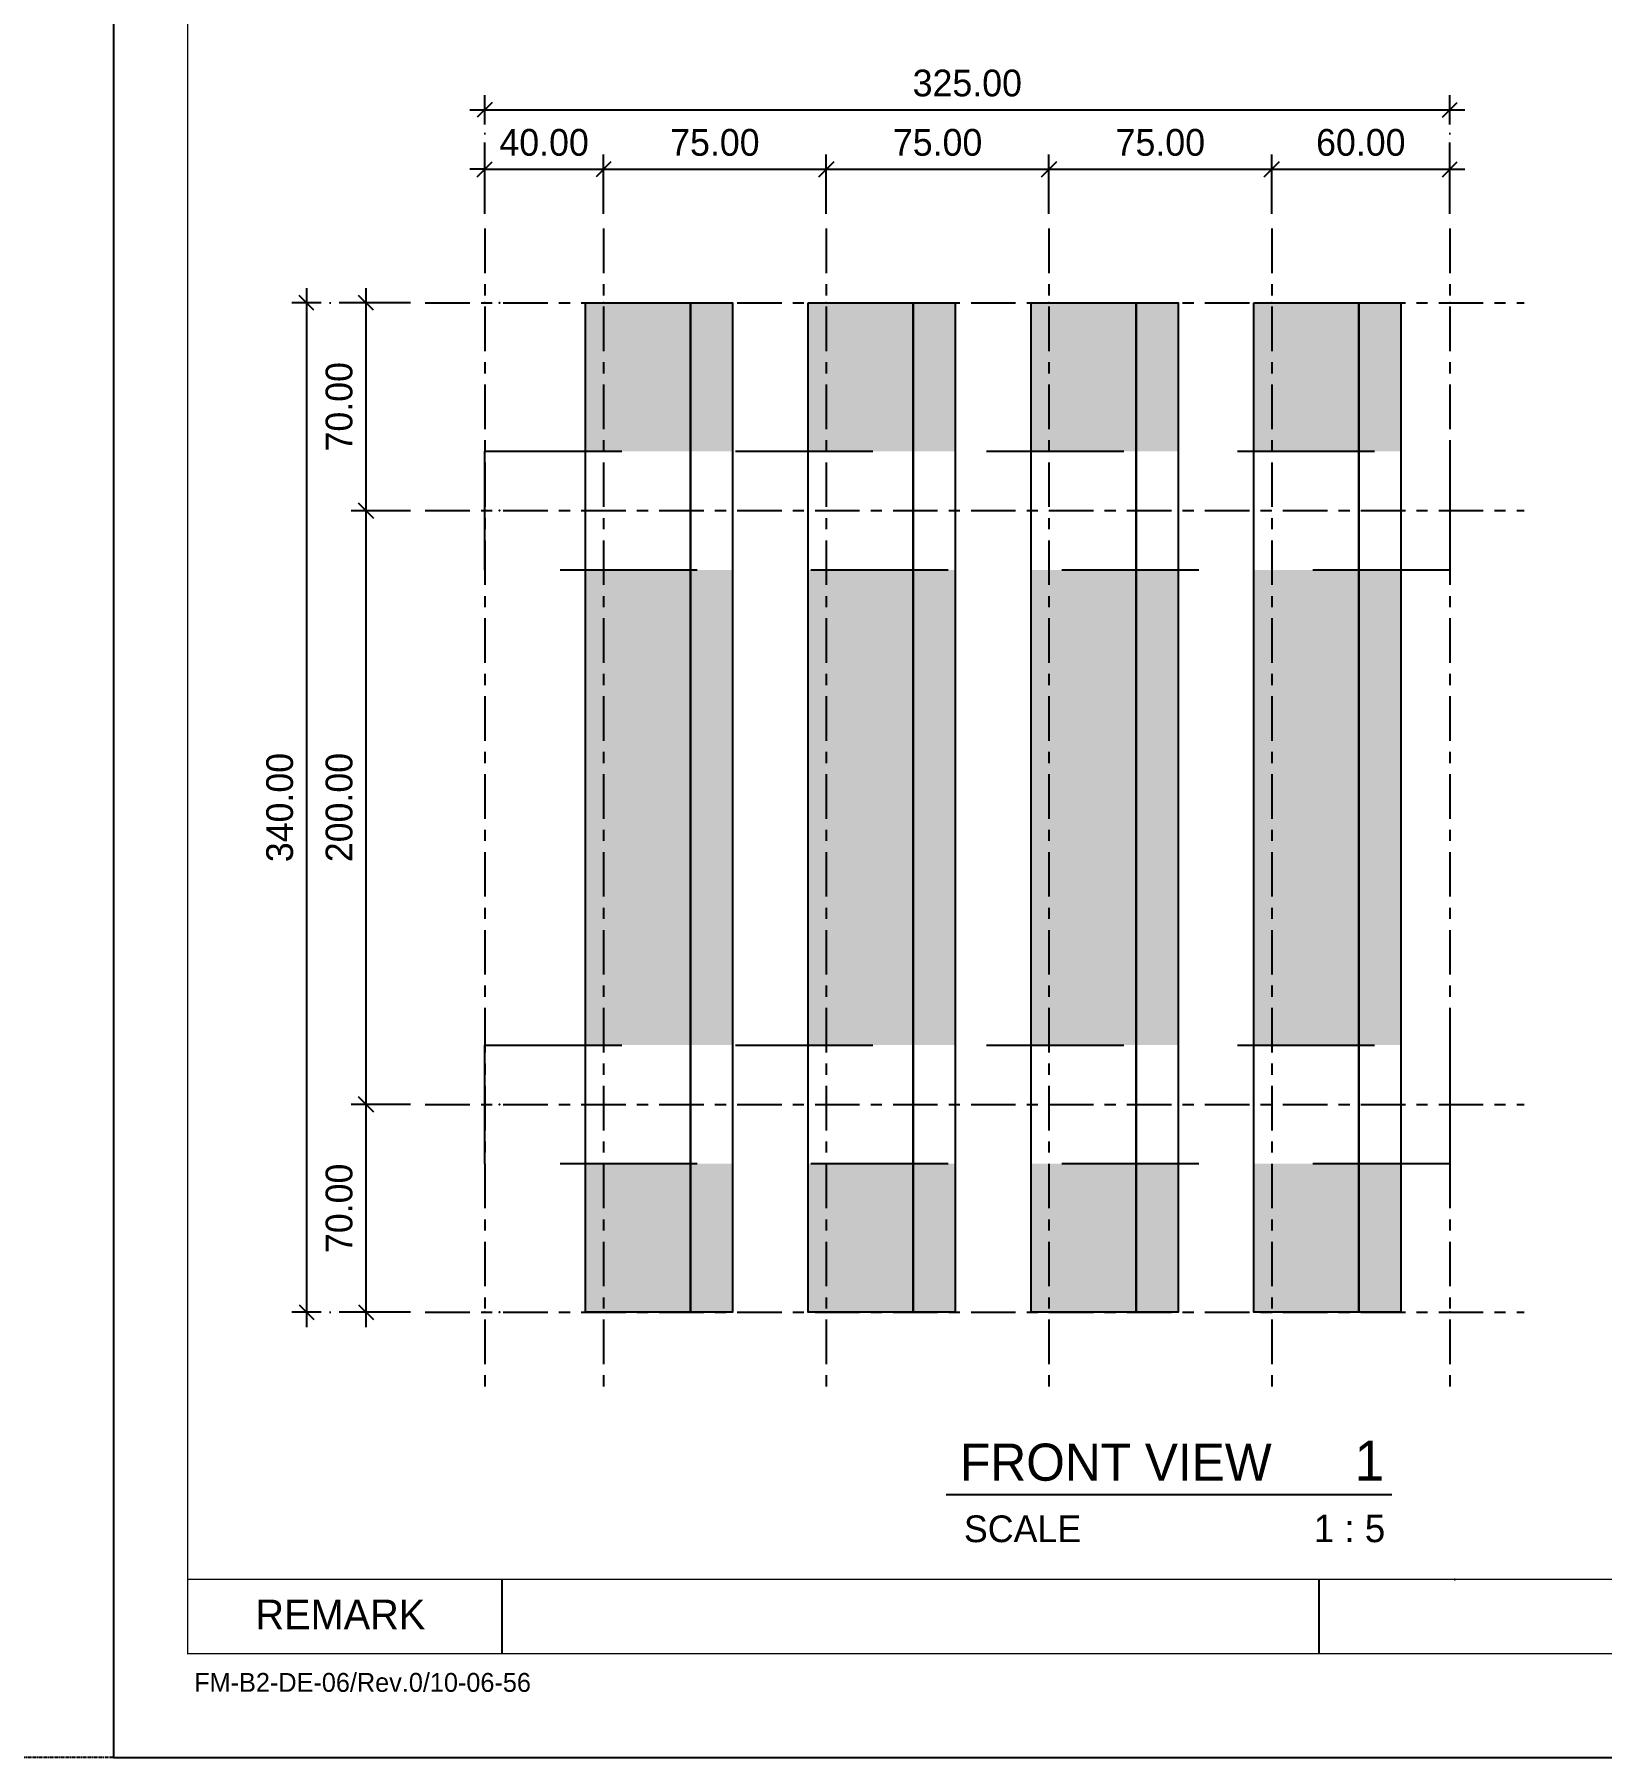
# Model space of a CAD drawing. Header units: millimetres. Extents: x -244126 to 368105, y -173968 to 259060.
# Drawn here: x -6811 to -6283, y 5494 to 6075 of the extents above; entities that cross this region are included whole.
import ezdxf
from ezdxf.enums import TextEntityAlignment as Align

# ---------------------------------------------------------------- set-up
doc = ezdxf.new("R2010")
doc.units = ezdxf.units.MM
doc.header["$MEASUREMENT"] = 0
for name, pattern in [('005_GG_TA_LINE', [13.75, 5, -1.25, 1.25, -1.25, 5]), ('015_GG_TA_LINE', [41.25, 15, -3.75, 3.75, -3.75, 15]), ('ACAD_ISO04W100', [30, 24, -3, 0, -3]), ('BORDER2', [22.225, 6.35, -3.175, 6.35, -3.175, 0, -3.175]), ('CENTER', [2, 1.25, -0.25, 0.25, -0.25]), ('TA_G_001.00_GG_TA_L_INE', [2.95, 1.1, -0.25, 0.25, -0.25, 1.1]), ('TA_HL_013.00000', [84.5, 46.15, -38.35])]:
    doc.linetypes.add(name, pattern=pattern)
for name, color, linetype in [('000 - D I M', 6, 'Continuous'), ('000 - GRID', 8, 'CENTER'), ('000 - H A T C H', 8, 'Continuous'), ('000 - L I N E 0.1', 1, 'Continuous'), ('000 - T E X T', 4, 'Continuous'), ('000 - TITLEBLOCK', 4, 'Continuous'), ('000 - WIPEOUT', 250, 'Continuous'), ('002 - STRUCTURAL STEEL', 4, 'Continuous')]:
    doc.layers.add(name, color=color, linetype=linetype)
doc.styles.add('BROWALLIA', font='BrowalliaUPC.ttf')
doc.styles.add('century gothic111111', font='CordiaUPC.ttf')
doc.styles.add('Cetury Gothic', font='GOTHIC.TTF')
doc.styles.add('CORDIA', font='cordia.shx')
doc.styles.add('TA', font='Cordia New.ttf', dxfattribs={"height": 4.5})
doc.dimstyles.new('DIM E-E', dxfattribs={"dimscale": 2, "dimtxt": 0.18, "dimasz": 0.1, "dimexe": 0.1, "dimexo": 0.1, "dimgap": 0.09, "dimtad": 1, "dimtoh": 1, "dimzin": 0, "dimdsep": 46, "dimtxsty": 'CORDIA', "dimblk": 'OBLIQUE', "dimcen": 0.1, "dimdle": 0.1, "dimclrd": 40, "dimclre": 140, "dimclrt": 3, "dimadec": 0, "dimazin": 0, "dimtfac": 1, "dimtix": 1, "dimtmove": 2, "dimatfit": 3, "dimfxl": 1, "dimtolj": 1, "dimtzin": 0, "dimarcsym": 0})

# ---------------------------------------------------------------- blocks, each defined once
blk = doc.blocks.new('A$Cfd196da9')
at = {"color": 0, "linetype": 'ByBlock', "const_width": 0.1}
blk.add_lwpolyline([(-143.5, -98), (96.5, -98), (96.5, 99), (-143.5, 99)], close=True, dxfattribs=at)
blk = doc.blocks.new('*U1674')
at = {"linetype": '005_GG_TA_LINE'}
blk.add_point((125, 150), dxfattribs=at)
at = {"layer": '000 - L I N E 0.1', "color": 21, "linetype": 'Continuous'}
blk.add_lwpolyline([(0, 35.6), (0, 0), (35.6, 0)], dxfattribs=at)
at = {"layer": '000 - T E X T', "color": 3}
for p, q in [((130.74, 60), (130.74, 35)), ((405.94, 35), (405.94, 60))]:
    blk.add_line(p, q, dxfattribs=at)
at = {"layer": '000 - T E X T', "color": 3, "const_width": 0.5}
blk.add_lwpolyline([(25, 60), (1225, 60)], dxfattribs=at)
at = {"layer": '000 - TITLEBLOCK', "color": 250}
blk.add_lwpolyline([(0, 0), (1485, 0), (1485, 1050), (0, 1050)], close=True, dxfattribs=at)
at = {"layer": '000 - T E X T', "color": 3, "xscale": 5, "yscale": 5, "zscale": 5}
blk.add_blockref('A$Cfd196da9', (742.5, 525), dxfattribs=at)
at = {"color": 4, "insert": (47.79, 53.2), "char_height": 10, "width": 570.6175, "attachment_point": 1, "style": 'BROWALLIA'}
blk.add_mtext('{\\fCentury Gothic|b0|i0|c0|p34;REMARK}', dxfattribs=at)
at = {"color": 4, "style": 'TA'}
blk.add_attdef('PAPER_SIZE', text='', height=6.25, dxfattribs=at).set_placement((1421.5, 24.94), align=Align.MIDDLE_RIGHT)
blk.add_attdef('SCALE_SIZE', text='', height=6.25, dxfattribs=at).set_placement((1433.78, 25.07), align=Align.MIDDLE_LEFT)
at = {"layer": '000 - H A T C H', "color": 4, "insert": (27.18, 28.49), "char_height": 6.3569, "attachment_point": 1, "style": 'century gothic111111'}
blk.add_mtext('FM-B2-DE-06/Rev.0/10-06-56', dxfattribs=at)
at = {"layer": '000 - T E X T', "color": 250, "style": 'TA'}
for tag, height, p in [('SUPERLINK', 5, (43.16, 1039.41)), ('NAMEFILE', 5, (43.16, 1029.41)), ('SC', 100, (8.41, 938.03))]:
    blk.add_attdef(tag, text='', height=height, dxfattribs=at).set_placement(p, align=Align.MIDDLE_LEFT)
at = {"layer": '000 - T E X T', "color": 4, "style": 'TA'}
for tag, height, p in [('NAME_JOB_1', 5, (1309.16, 845.63)), ('NAME_JOB_2', 5, (1309.16, 834.72)), ('NAME_PROJECT_1', 7.5, (1234.52, 797.42)), ('NAME_PROJECT_2', 7.5, (1234.52, 778.92)), ('NAME_PROJECT_3', 7.5, (1234.52, 760.42)), ('CODE_VALUE_1', 4.75, (1302.87, 722.8)), ('CODE_VALUE_2', 4.75, (1302.87, 707.8)), ('PART_NAME_VALUE_1', 4.75, (1302.87, 689.69)), ('PART_NAME_VALUE_2', 4.75, (1302.87, 674.69)), ('PART_NAME_VALUE_3', 4.75, (1302.87, 659.69)), ('MATTERIAL_VALUE_1', 9, (1304.89, 642.26)), ('SPEC_VALUE', 9, (1304.89, 621.71)), ('THICKNESS_VALUE', 9, (1304.89, 601.32)), ('COATING_VALUE_1', 9, (1304.89, 581.25)), ('COATING_VALUE_2', 9, (1304.89, 561.18)), ('NAME_TITLE_1', 6, (1236.27, 194.04)), ('NAME_TITLE_2', 6, (1236.27, 177.39)), ('NAME_TITLE_3', 6, (1236.27, 160.74)), ('DRAWING_NO1', 6, (1236.53, 82.29)), ('DRAWING_NO2', 6, (1236.53, 62.29))]:
    blk.add_attdef(tag, text='', height=height, dxfattribs=at).set_placement(p, align=Align.MIDDLE_LEFT)
for tag, p in [('NAME_DAFT', (1383.53, 340.54)), ('NAME_CHECKED', (1383.53, 306.49)), ('NAME_DESIGNER', (1383.53, 273.03)), ('NAME_DESIGN_MGR', (1383.53, 237.79))]:
    blk.add_attdef(tag, text='', height=9, dxfattribs=at).set_placement(p, align=Align.MIDDLE_CENTER)
for tag, p, height in [('REV', (1383.82, 125.62), 9.38), ('NAME_REMARK', (138.21, 43.26), 10)]:
    blk.add_attdef(tag, p, '', height=height, dxfattribs=at)
at = {"layer": '000 - T E X T', "color": 4, "style": 'Cetury Gothic'}
for tag, p in [('SHEET_NO.', (1403.95, 84.99)), ('TOTAL_SHEET_NO.', (1402.41, 44.1))]:
    blk.add_attdef(tag, text='', height=9, dxfattribs=at).set_placement(p, align=Align.CENTER)
blk = doc.blocks.new('*U385')
at = {"color": 0}
blk.add_wipeout([(-162.5, 40), (162.5, 40), (162.5, 0), (-162.5, 0)], dxfattribs=at).dxf.layer = '000 - WIPEOUT'
at = {"layer": '002 - STRUCTURAL STEEL', "color": 0, "linetype": 'ByBlock'}
blk.add_lwpolyline([(-162.5, 40), (162.5, 40), (162.5, 0), (-162.5, 0)], close=True, dxfattribs=at)
blk = doc.blocks.new('*U397')
at = {"color": 0}
blk.add_wipeout([(-162.5, 40), (162.5, 40), (162.5, 0), (-162.5, 0)], dxfattribs=at).dxf.layer = '000 - WIPEOUT'
at = {"layer": '002 - STRUCTURAL STEEL', "color": 0, "linetype": 'ByBlock'}
blk.add_lwpolyline([(-162.5, 40), (162.5, 40), (162.5, 0), (-162.5, 0)], close=True, dxfattribs=at)
blk = doc.blocks.new('*U396')
at = {"color": 3}
blk.add_point((0, -320), dxfattribs=at)
at = {"layer": '000 - GRID', "color": 0, "linetype": 'ByBlock'}
blk.add_line((0, 25), (0, -345), dxfattribs=at)
at = {"layer": '000 - GRID', "color": 0}
blk.add_point((0, 0), dxfattribs=at)
at = {"style": 'TA', "flags": 1}
blk.add_attdef('LOCATION', (6, 6), '', height=4.5, dxfattribs=at)
blk = doc.blocks.new('*U386')
at = {"color": 3}
blk.add_point((0, -320), dxfattribs=at)
at = {"layer": '000 - GRID', "color": 0, "linetype": 'ByBlock'}
blk.add_line((0, 25), (0, -345), dxfattribs=at)
at = {"layer": '000 - GRID', "color": 0}
blk.add_point((0, 0), dxfattribs=at)
at = {"style": 'TA', "flags": 1}
blk.add_attdef('LOCATION', (6, 6), '', height=4.5, dxfattribs=at)
blk = doc.blocks.new('*U387')
at = {"color": 3}
blk.add_point((0, -320), dxfattribs=at)
at = {"layer": '000 - GRID', "color": 0, "linetype": 'ByBlock'}
blk.add_line((0, 25), (0, -345), dxfattribs=at)
at = {"layer": '000 - GRID', "color": 0}
blk.add_point((0, 0), dxfattribs=at)
at = {"style": 'TA', "flags": 1}
blk.add_attdef('LOCATION', (6, 6), '', height=4.5, dxfattribs=at)
blk = doc.blocks.new('*U388')
at = {"color": 3}
blk.add_point((0, -320), dxfattribs=at)
at = {"layer": '000 - GRID', "color": 0, "linetype": 'ByBlock'}
blk.add_line((0, 25), (0, -345), dxfattribs=at)
at = {"layer": '000 - GRID', "color": 0}
blk.add_point((0, 0), dxfattribs=at)
at = {"style": 'TA', "flags": 1}
blk.add_attdef('LOCATION', (6, 6), '', height=4.5, dxfattribs=at)
blk = doc.blocks.new('*U400')
at = {"color": 3}
blk.add_point((0, -340), dxfattribs=at)
at = {"layer": '000 - GRID', "color": 0, "linetype": 'ByBlock'}
blk.add_line((0, 25), (0, -365), dxfattribs=at)
at = {"layer": '000 - GRID', "color": 0}
blk.add_point((0, 0), dxfattribs=at)
at = {"style": 'TA', "flags": 1}
blk.add_attdef('LOCATION', (6, 6), '', height=4.5, dxfattribs=at)
blk = doc.blocks.new('*U401')
at = {"color": 3}
blk.add_point((0, -340), dxfattribs=at)
at = {"layer": '000 - GRID', "color": 0, "linetype": 'ByBlock'}
blk.add_line((0, 25), (0, -365), dxfattribs=at)
at = {"layer": '000 - GRID', "color": 0}
blk.add_point((0, 0), dxfattribs=at)
at = {"style": 'TA', "flags": 1}
blk.add_attdef('LOCATION', (6, 6), '', height=4.5, dxfattribs=at)
blk = doc.blocks.new('*U402')
at = {"color": 3}
blk.add_point((0, -340), dxfattribs=at)
at = {"layer": '000 - GRID', "color": 0, "linetype": 'ByBlock'}
blk.add_line((0, 25), (0, -365), dxfattribs=at)
at = {"layer": '000 - GRID', "color": 0}
blk.add_point((0, 0), dxfattribs=at)
at = {"style": 'TA', "flags": 1}
blk.add_attdef('LOCATION', (6, 6), '', height=4.5, dxfattribs=at)
blk = doc.blocks.new('*U403')
at = {"color": 3}
blk.add_point((0, -340), dxfattribs=at)
at = {"layer": '000 - GRID', "color": 0, "linetype": 'ByBlock'}
blk.add_line((0, 25), (0, -365), dxfattribs=at)
at = {"layer": '000 - GRID', "color": 0}
blk.add_point((0, 0), dxfattribs=at)
at = {"style": 'TA', "flags": 1}
blk.add_attdef('LOCATION', (6, 6), '', height=4.5, dxfattribs=at)
blk = doc.blocks.new('*U404')
at = {"color": 3}
blk.add_point((0, -340), dxfattribs=at)
at = {"layer": '000 - GRID', "color": 0, "linetype": 'ByBlock'}
blk.add_line((0, 25), (0, -365), dxfattribs=at)
at = {"layer": '000 - GRID', "color": 0}
blk.add_point((0, 0), dxfattribs=at)
at = {"style": 'TA', "flags": 1}
blk.add_attdef('LOCATION', (6, 6), '', height=4.5, dxfattribs=at)
blk = doc.blocks.new('*U405')
at = {"color": 3}
blk.add_point((0, -340), dxfattribs=at)
at = {"layer": '000 - GRID', "color": 0, "linetype": 'ByBlock'}
blk.add_line((0, 25), (0, -365), dxfattribs=at)
at = {"layer": '000 - GRID', "color": 0}
blk.add_point((0, 0), dxfattribs=at)
at = {"style": 'TA', "flags": 1}
blk.add_attdef('LOCATION', (6, 6), '', height=4.5, dxfattribs=at)
blk = doc.blocks.new('_Oblique')
at = {"color": 0, "linetype": 'ByBlock', "lineweight": -2}
blk.add_line((-0.5, -0.5), (0.5, 0.5), dxfattribs=at)
blk = doc.blocks.new('*D2532')
at = {"layer": '000 - D I M', "color": 140, "linetype": 'ACAD_ISO04W100', "lineweight": -2, "transparency": 16777216}
for p, q in [((-6659.26, 6014.49), (-6659.26, 6034.49)), ((-6619.26, 6014.49), (-6619.26, 6034.49))]:
    blk.add_line(p, q, dxfattribs=at)
at = {"layer": '000 - D I M', "color": 40, "lineweight": -2, "transparency": 16777216}
for p, q in [((-6659.26, 6029.49), (-6664.26, 6029.49)), ((-6659.26, 6029.49), (-6619.26, 6029.49)), ((-6619.26, 6029.49), (-6614.26, 6029.49))]:
    blk.add_line(p, q, dxfattribs=at)
at = {"layer": 'Defpoints', "color": 0, "transparency": 16777216}
for p in [(-6619.26, 6029.49), (-6659.26, 6009.49), (-6619.26, 6009.49)]:
    blk.add_point(p, dxfattribs=at)
at = {"layer": '000 - D I M', "color": 40, "lineweight": -2, "transparency": 16777216, "xscale": 5, "yscale": 5, "zscale": 5}
blk.add_blockref('_Oblique', (-6659.26, 6029.49), dxfattribs=at)
at = {"layer": '000 - D I M', "color": 40, "lineweight": -2, "transparency": 16777216, "xscale": 5, "yscale": 5, "zscale": 5, "rotation": 180}
blk.add_blockref('_Oblique', (-6619.26, 6029.49), dxfattribs=at)
at = {"layer": '000 - D I M', "color": 3, "transparency": 16777216, "insert": (-6639.26, 6038.49), "char_height": 9, "attachment_point": 5, "style": 'CORDIA'}
blk.add_mtext('\\A1;40.00', dxfattribs=at)
blk = doc.blocks.new('*D2533')
at = {"layer": '000 - D I M', "color": 140, "linetype": 'ACAD_ISO04W100', "lineweight": -2, "transparency": 16777216}
for p, q in [((-6619.26, 6014.49), (-6619.26, 6034.49)), ((-6544.26, 6014.49), (-6544.26, 6034.49))]:
    blk.add_line(p, q, dxfattribs=at)
at = {"layer": '000 - D I M', "color": 40, "lineweight": -2, "transparency": 16777216}
blk.add_line((-6624.26, 6029.49), (-6539.26, 6029.49), dxfattribs=at)
at = {"layer": 'Defpoints', "color": 0, "transparency": 16777216}
for p in [(-6544.26, 6029.49), (-6619.26, 6009.49), (-6544.26, 6009.49)]:
    blk.add_point(p, dxfattribs=at)
at = {"layer": '000 - D I M', "color": 40, "lineweight": -2, "transparency": 16777216, "xscale": 5, "yscale": 5, "zscale": 5, "rotation": 180}
blk.add_blockref('_Oblique', (-6619.26, 6029.49), dxfattribs=at)
at = {"layer": '000 - D I M', "color": 40, "lineweight": -2, "transparency": 16777216, "xscale": 5, "yscale": 5, "zscale": 5}
blk.add_blockref('_Oblique', (-6544.26, 6029.49), dxfattribs=at)
at = {"layer": '000 - D I M', "color": 3, "transparency": 16777216, "insert": (-6581.76, 6038.49), "char_height": 9, "attachment_point": 5, "style": 'CORDIA'}
blk.add_mtext('\\A1;75.00', dxfattribs=at)
blk = doc.blocks.new('*D2534')
at = {"layer": '000 - D I M', "color": 140, "linetype": 'ACAD_ISO04W100', "lineweight": -2, "transparency": 16777216}
for p, q in [((-6544.26, 6014.49), (-6544.26, 6034.49)), ((-6469.26, 6014.49), (-6469.26, 6034.49))]:
    blk.add_line(p, q, dxfattribs=at)
at = {"layer": '000 - D I M', "color": 40, "lineweight": -2, "transparency": 16777216}
blk.add_line((-6549.26, 6029.49), (-6464.26, 6029.49), dxfattribs=at)
at = {"layer": 'Defpoints', "color": 0, "transparency": 16777216}
for p in [(-6469.26, 6029.49), (-6544.26, 6009.49), (-6469.26, 6009.49)]:
    blk.add_point(p, dxfattribs=at)
at = {"layer": '000 - D I M', "color": 40, "lineweight": -2, "transparency": 16777216, "xscale": 5, "yscale": 5, "zscale": 5, "rotation": 180}
blk.add_blockref('_Oblique', (-6544.26, 6029.49), dxfattribs=at)
at = {"layer": '000 - D I M', "color": 40, "lineweight": -2, "transparency": 16777216, "xscale": 5, "yscale": 5, "zscale": 5}
blk.add_blockref('_Oblique', (-6469.26, 6029.49), dxfattribs=at)
at = {"layer": '000 - D I M', "color": 3, "transparency": 16777216, "insert": (-6506.76, 6038.49), "char_height": 9, "attachment_point": 5, "style": 'CORDIA'}
blk.add_mtext('\\A1;75.00', dxfattribs=at)
blk = doc.blocks.new('*D2535')
at = {"layer": '000 - D I M', "color": 140, "linetype": 'ACAD_ISO04W100', "lineweight": -2, "transparency": 16777216}
for p, q in [((-6469.26, 6014.49), (-6469.26, 6034.49)), ((-6394.26, 6014.49), (-6394.26, 6034.49))]:
    blk.add_line(p, q, dxfattribs=at)
at = {"layer": '000 - D I M', "color": 40, "lineweight": -2, "transparency": 16777216}
blk.add_line((-6474.26, 6029.49), (-6389.26, 6029.49), dxfattribs=at)
at = {"layer": 'Defpoints', "color": 0, "transparency": 16777216}
for p in [(-6394.26, 6029.49), (-6469.26, 6009.49), (-6394.26, 6009.49)]:
    blk.add_point(p, dxfattribs=at)
at = {"layer": '000 - D I M', "color": 40, "lineweight": -2, "transparency": 16777216, "xscale": 5, "yscale": 5, "zscale": 5, "rotation": 180}
blk.add_blockref('_Oblique', (-6469.26, 6029.49), dxfattribs=at)
at = {"layer": '000 - D I M', "color": 40, "lineweight": -2, "transparency": 16777216, "xscale": 5, "yscale": 5, "zscale": 5}
blk.add_blockref('_Oblique', (-6394.26, 6029.49), dxfattribs=at)
at = {"layer": '000 - D I M', "color": 3, "transparency": 16777216, "insert": (-6431.76, 6038.49), "char_height": 9, "attachment_point": 5, "style": 'CORDIA'}
blk.add_mtext('\\A1;75.00', dxfattribs=at)
blk = doc.blocks.new('*D2536')
at = {"layer": '000 - D I M', "color": 140, "linetype": 'ACAD_ISO04W100', "lineweight": -2, "transparency": 16777216}
for p, q in [((-6394.26, 6014.49), (-6394.26, 6034.49)), ((-6334.26, 6014.49), (-6334.26, 6034.49))]:
    blk.add_line(p, q, dxfattribs=at)
at = {"layer": '000 - D I M', "color": 40, "lineweight": -2, "transparency": 16777216}
blk.add_line((-6399.26, 6029.49), (-6329.26, 6029.49), dxfattribs=at)
at = {"layer": 'Defpoints', "color": 0, "transparency": 16777216}
for p in [(-6334.26, 6029.49), (-6394.26, 6009.49), (-6334.26, 6009.49)]:
    blk.add_point(p, dxfattribs=at)
at = {"layer": '000 - D I M', "color": 40, "lineweight": -2, "transparency": 16777216, "xscale": 5, "yscale": 5, "zscale": 5, "rotation": 180}
blk.add_blockref('_Oblique', (-6394.26, 6029.49), dxfattribs=at)
at = {"layer": '000 - D I M', "color": 40, "lineweight": -2, "transparency": 16777216, "xscale": 5, "yscale": 5, "zscale": 5}
blk.add_blockref('_Oblique', (-6334.26, 6029.49), dxfattribs=at)
at = {"layer": '000 - D I M', "color": 3, "transparency": 16777216, "insert": (-6364.26, 6038.49), "char_height": 9, "attachment_point": 5, "style": 'CORDIA'}
blk.add_mtext('\\A1;60.00', dxfattribs=at)
blk = doc.blocks.new('*D2537')
at = {"layer": '000 - D I M', "color": 140, "linetype": 'ACAD_ISO04W100', "lineweight": -2, "transparency": 16777216}
for p, q in [((-6659.26, 6014.49), (-6659.26, 6054.49)), ((-6334.26, 6014.49), (-6334.26, 6054.49))]:
    blk.add_line(p, q, dxfattribs=at)
at = {"layer": '000 - D I M', "color": 40, "lineweight": -2, "transparency": 16777216}
blk.add_line((-6664.26, 6049.49), (-6329.26, 6049.49), dxfattribs=at)
at = {"layer": 'Defpoints', "color": 0, "transparency": 16777216}
for p in [(-6334.26, 6049.49), (-6659.26, 6009.49), (-6334.26, 6009.49)]:
    blk.add_point(p, dxfattribs=at)
at = {"layer": '000 - D I M', "color": 40, "lineweight": -2, "transparency": 16777216, "xscale": 5, "yscale": 5, "zscale": 5, "rotation": 180}
blk.add_blockref('_Oblique', (-6659.26, 6049.49), dxfattribs=at)
at = {"layer": '000 - D I M', "color": 40, "lineweight": -2, "transparency": 16777216, "xscale": 5, "yscale": 5, "zscale": 5}
blk.add_blockref('_Oblique', (-6334.26, 6049.49), dxfattribs=at)
at = {"layer": '000 - D I M', "color": 3, "transparency": 16777216, "insert": (-6496.76, 6058.49), "char_height": 9, "attachment_point": 5, "style": 'CORDIA'}
blk.add_mtext('\\A1;325.00', dxfattribs=at)
blk = doc.blocks.new('*D2538')
at = {"layer": '000 - D I M', "color": 140, "linetype": 'ACAD_ISO04W100', "lineweight": -2, "transparency": 16777216}
for p, q in [((-6684.26, 5984.49), (-6704.26, 5984.49)), ((-6684.26, 5914.49), (-6704.26, 5914.49))]:
    blk.add_line(p, q, dxfattribs=at)
at = {"layer": '000 - D I M', "color": 40, "lineweight": -2, "transparency": 16777216}
blk.add_line((-6699.26, 5989.49), (-6699.26, 5909.49), dxfattribs=at)
at = {"layer": 'Defpoints', "color": 0, "transparency": 16777216}
for p in [(-6679.26, 5984.49), (-6699.26, 5914.49), (-6679.26, 5914.49)]:
    blk.add_point(p, dxfattribs=at)
at = {"layer": '000 - D I M', "color": 40, "lineweight": -2, "transparency": 16777216, "xscale": 5, "yscale": 5, "zscale": 5}
for p, rotation in [((-6699.26, 5984.49), 90), ((-6699.26, 5914.49), 270)]:
    blk.add_blockref('_Oblique', p, dxfattribs=dict(at, rotation=rotation))
at = {"layer": '000 - D I M', "color": 3, "transparency": 16777216, "insert": (-6708.26, 5949.49), "char_height": 9, "attachment_point": 5, "rotation": 90, "style": 'CORDIA'}
blk.add_mtext('\\A1;70.00', dxfattribs=at)
blk = doc.blocks.new('*D2539')
at = {"layer": '000 - D I M', "color": 140, "linetype": 'ACAD_ISO04W100', "lineweight": -2, "transparency": 16777216}
for p, q in [((-6684.26, 5914.49), (-6704.26, 5914.49)), ((-6684.26, 5714.49), (-6704.26, 5714.49))]:
    blk.add_line(p, q, dxfattribs=at)
at = {"layer": '000 - D I M', "color": 40, "lineweight": -2, "transparency": 16777216}
blk.add_line((-6699.26, 5919.49), (-6699.26, 5709.49), dxfattribs=at)
at = {"layer": 'Defpoints', "color": 0, "transparency": 16777216}
for p in [(-6679.26, 5914.49), (-6699.26, 5714.49), (-6679.26, 5714.49)]:
    blk.add_point(p, dxfattribs=at)
at = {"layer": '000 - D I M', "color": 40, "lineweight": -2, "transparency": 16777216, "xscale": 5, "yscale": 5, "zscale": 5}
for p, rotation in [((-6699.26, 5914.49), 90), ((-6699.26, 5714.49), 270)]:
    blk.add_blockref('_Oblique', p, dxfattribs=dict(at, rotation=rotation))
at = {"layer": '000 - D I M', "color": 3, "transparency": 16777216, "insert": (-6708.26, 5814.49), "char_height": 9, "attachment_point": 5, "rotation": 90, "style": 'CORDIA'}
blk.add_mtext('\\A1;200.00', dxfattribs=at)
blk = doc.blocks.new('*D2540')
at = {"layer": '000 - D I M', "color": 40, "lineweight": -2, "transparency": 16777216}
blk.add_line((-6699.26, 5719.49), (-6699.26, 5639.49), dxfattribs=at)
at = {"layer": '000 - D I M', "color": 140, "linetype": 'ACAD_ISO04W100', "lineweight": -2, "transparency": 16777216}
for p, q in [((-6684.26, 5714.49), (-6704.26, 5714.49)), ((-6684.26, 5644.49), (-6704.26, 5644.49))]:
    blk.add_line(p, q, dxfattribs=at)
at = {"layer": 'Defpoints', "color": 0, "transparency": 16777216}
for p in [(-6679.26, 5714.49), (-6699.26, 5644.49), (-6679.26, 5644.49)]:
    blk.add_point(p, dxfattribs=at)
at = {"layer": '000 - D I M', "color": 40, "lineweight": -2, "transparency": 16777216, "xscale": 5, "yscale": 5, "zscale": 5}
for p, rotation in [((-6699.26, 5714.49), 90), ((-6699.26, 5644.49), 270)]:
    blk.add_blockref('_Oblique', p, dxfattribs=dict(at, rotation=rotation))
at = {"layer": '000 - D I M', "color": 3, "transparency": 16777216, "insert": (-6708.26, 5679.49), "char_height": 9, "attachment_point": 5, "rotation": 90, "style": 'CORDIA'}
blk.add_mtext('\\A1;70.00', dxfattribs=at)
blk = doc.blocks.new('*D2541')
at = {"layer": '000 - D I M', "color": 140, "linetype": 'ACAD_ISO04W100', "lineweight": -2, "transparency": 16777216}
for p, q in [((-6684.26, 5984.49), (-6724.26, 5984.49)), ((-6684.26, 5644.49), (-6724.26, 5644.49))]:
    blk.add_line(p, q, dxfattribs=at)
at = {"layer": '000 - D I M', "color": 40, "lineweight": -2, "transparency": 16777216}
blk.add_line((-6719.26, 5989.49), (-6719.26, 5639.49), dxfattribs=at)
at = {"layer": 'Defpoints', "color": 0, "transparency": 16777216}
for p in [(-6679.26, 5984.49), (-6719.26, 5644.49), (-6679.26, 5644.49)]:
    blk.add_point(p, dxfattribs=at)
at = {"layer": '000 - D I M', "color": 40, "lineweight": -2, "transparency": 16777216, "xscale": 5, "yscale": 5, "zscale": 5}
for p, rotation in [((-6719.26, 5984.49), 90), ((-6719.26, 5644.49), 270)]:
    blk.add_blockref('_Oblique', p, dxfattribs=dict(at, rotation=rotation))
at = {"layer": '000 - D I M', "color": 3, "transparency": 16777216, "insert": (-6728.26, 5814.49), "char_height": 9, "attachment_point": 5, "rotation": 90, "style": 'CORDIA'}
blk.add_mtext('\\A1;340.00', dxfattribs=at)
blk = doc.blocks.new('*U407')
at = {"color": 4}
blk.add_line((-4.26, 5.7), (-34.26, 5.7), dxfattribs=at)
blk.add_point((0, 0))
at = {"color": 4, "linetype": 'BORDER2', "style": 'Cetury Gothic'}
blk.add_text('SCALE', height=1.8, dxfattribs=at).set_placement((-33.07, 2.51))
at = {"color": 0, "style": 'TA'}
for tag, p in [('HEADING2', (-33.33, 10.65)), ('HEADING', (-33.33, 6.65))]:
    blk.add_attdef(tag, p, '', height=2.5, dxfattribs=at)
for tag, height, p in [('LO', 2.7, (-4.76, 6.65)), ('SC', 1.85, (-4.7, 2.51))]:
    blk.add_attdef(tag, text='', height=height, dxfattribs=at).set_placement(p, align=Align.RIGHT)
blk = doc.blocks.new('*U456')
at = {"color": 0, "lineweight": -3}
blk.add_lwpolyline([(0, 0), (1485, 0), (1485, 1050), (0, 1050)], close=True, dxfattribs=at)
at = {"color": 250, "linetype": 'TA_G_001.00_GG_TA_L_INE'}
blk.add_lwpolyline([(0, 0), (-1132.42, 0), (-1132.42, 973.03), (0, 973.03)], close=True, dxfattribs=at)
at = {"color": 150, "linetype": '005_GG_TA_LINE', "style": 'TA'}
for tag, p in [('NAME_VIEWPORT', (-29.24, 699.13)), ('SC_VPORT', (-29.24, 263.54)), ('SEQ_VIEWPORT', (-29.24, 0))]:
    blk.add_attdef(tag, text='', height=90, dxfattribs=at).set_placement(p, align=Align.BOTTOM_RIGHT)

msp = doc.modelspace()

# ---------------------------------------------------------------- hatches: boundary and pattern name
at = {"layer": '000 - H A T C H'}
h = msp.add_hatch(dxfattribs=at)
h.set_pattern_fill('DOTS', color=8, scale=25)
h.set_pattern_definition([(0, (-1440.5862, -82.0782), (0.78125, 1.5625), [0, -1.5625])])
h.paths.add_polyline_path([(-6625.29542, 5984.49185), (-6589.94008, 5984.49185), (-6589.94008, 5644.49185), (-6625.29542, 5644.49185)])
h = msp.add_hatch(dxfattribs=at)
h.set_pattern_fill('DOTS', color=8, scale=10)
h.set_pattern_definition([(0, (-1440.58623, -82.07825), (0.3125, 0.625), [0, -0.625])])
h.paths.add_polyline_path([(-6589.94008, 5984.49185), (-6575.79795, 5984.49185), (-6575.79795, 5644.49185), (-6589.94008, 5644.49185)])
h = msp.add_hatch(dxfattribs=at)
h.set_pattern_fill('DOTS', color=8, scale=25)
h.set_pattern_definition([(0, (-1365.5862, -82.0782), (0.78125, 1.5625), [0, -1.5625])])
h.paths.add_polyline_path([(-6550.29542, 5984.49185), (-6514.94008, 5984.49185), (-6514.94008, 5644.49185), (-6550.29542, 5644.49185)])
h = msp.add_hatch(dxfattribs=at)
h.set_pattern_fill('DOTS', color=8, scale=10)
h.set_pattern_definition([(0, (-1365.58623, -82.07825), (0.3125, 0.625), [0, -0.625])])
h.paths.add_polyline_path([(-6514.94008, 5984.49185), (-6500.79795, 5984.49185), (-6500.79795, 5644.49185), (-6514.94008, 5644.49185)])
h = msp.add_hatch(dxfattribs=at)
h.set_pattern_fill('DOTS', color=8, scale=25)
h.set_pattern_definition([(0, (-1290.5862, -82.0782), (0.78125, 1.5625), [0, -1.5625])])
h.paths.add_polyline_path([(-6475.29542, 5984.49185), (-6439.94008, 5984.49185), (-6439.94008, 5644.49185), (-6475.29542, 5644.49185)])
h = msp.add_hatch(dxfattribs=at)
h.set_pattern_fill('DOTS', color=8, scale=10)
h.set_pattern_definition([(0, (-1290.58623, -82.07825), (0.3125, 0.625), [0, -0.625])])
h.paths.add_polyline_path([(-6439.94008, 5984.49185), (-6425.79795, 5984.49185), (-6425.79795, 5644.49185), (-6439.94008, 5644.49185)])
h = msp.add_hatch(dxfattribs=at)
h.set_pattern_fill('DOTS', color=8, scale=25)
h.set_pattern_definition([(0, (-1215.5862, -82.0782), (0.78125, 1.5625), [0, -1.5625])])
h.paths.add_polyline_path([(-6400.29542, 5984.49185), (-6364.94008, 5984.49185), (-6364.94008, 5644.49185), (-6400.29542, 5644.49185)])
h = msp.add_hatch(dxfattribs=at)
h.set_pattern_fill('DOTS', color=8, scale=10)
h.set_pattern_definition([(0, (-1215.58623, -82.07825), (0.3125, 0.625), [0, -0.625])])
h.paths.add_polyline_path([(-6364.94008, 5984.49185), (-6350.79795, 5984.49185), (-6350.79795, 5644.49185), (-6364.94008, 5644.49185)])

# ---------------------------------------------------------------- block references
msp.add_blockref('*U1674', (-6784.25989, 5494.49185))
at = {"layer": '000 - GRID', "linetype": '015_GG_TA_LINE', "rotation": 90}
for name, p in [('*U396', (-6654.25989, 5984.49185)), ('*U388', (-6654.25989, 5644.49185))]:
    msp.add_blockref(name, p, dxfattribs=at)
at = {"layer": '000 - T E X T', "xscale": 5, "yscale": 5, "zscale": 5}
msp.add_blockref('*U407', (-6332.54267, 5554.49185), dxfattribs=at).add_auto_attribs({'HEADING': 'FRONT VIEW', 'LO': '1', 'SC': '1 : 5'})

# ---------------------------------------------------------------- dimensions: what is measured, and where the dimension line sits
at = {"layer": '000 - D I M', "color": 3}
for base, p1, p2, picture, middle in [((-6334.25989, 6049.49185), (-6659.25989, 6009.49185), (-6334.25989, 6009.49185), '*D2537', (-6496.75989, 6058.49185)), ((-6619.25989, 6029.49185), (-6659.25989, 6009.49185), (-6619.25989, 6009.49185), '*D2532', (-6639.25989, 6038.49185)), ((-6544.25989, 6029.49185), (-6619.25989, 6009.49185), (-6544.25989, 6009.49185), '*D2533', (-6581.75989, 6038.49185)), ((-6469.25989, 6029.49185), (-6544.25989, 6009.49185), (-6469.25989, 6009.49185), '*D2534', (-6506.75989, 6038.49185)), ((-6394.25989, 6029.49185), (-6469.25989, 6009.49185), (-6394.25989, 6009.49185), '*D2535', (-6431.75989, 6038.49185)), ((-6334.25989, 6029.49185), (-6394.25989, 6009.49185), (-6334.25989, 6009.49185), '*D2536', (-6364.25989, 6038.49185))]:
    dim = msp.add_linear_dim(base=base, p1=p1, p2=p2, dimstyle='DIM E-E', override={"dimscale": 50}, dxfattribs=at)
    dim.commit()
    dim.dimension.update_dxf_attribs({"geometry": picture, "text_midpoint": middle})
for base, p1, p2, picture, middle in [((-6719.25989, 5644.49185), (-6679.25989, 5984.49185), (-6679.25989, 5644.49185), '*D2541', (-6728.25989, 5814.49185)), ((-6699.25989, 5914.49185), (-6679.25989, 5984.49185), (-6679.25989, 5914.49185), '*D2538', (-6708.25989, 5949.49185)), ((-6699.25989, 5714.49185), (-6679.25989, 5914.49185), (-6679.25989, 5714.49185), '*D2539', (-6708.25989, 5814.49185)), ((-6699.25989, 5644.49185), (-6679.25989, 5714.49185), (-6679.25989, 5644.49185), '*D2540', (-6708.25989, 5679.49185))]:
    dim = msp.add_linear_dim(base=base, p1=p1, p2=p2, angle=90, dimstyle='DIM E-E', override={"dimscale": 50}, dxfattribs=at)
    dim.commit()
    dim.dimension.update_dxf_attribs({"geometry": picture, "text_midpoint": middle})

# ---------------------------------------------------------------- next in the draw order: block references
at = {"color": 2, "linetype": 'TA_HL_013.00000'}
for name, p in [('*U397', (-6496.75989, 5894.49185)), ('*U385', (-6496.75989, 5694.49185))]:
    msp.add_blockref(name, p, dxfattribs=at)

# ---------------------------------------------------------------- next in the draw order: linework, layer by layer
at = {"color": 3}
for points in [[(-6625.29542, 5984.49185), (-6589.94008, 5984.49185), (-6589.94008, 5644.49185), (-6625.29542, 5644.49185)], [(-6589.94008, 5984.49185), (-6575.79795, 5984.49185), (-6575.79795, 5644.49185), (-6589.94008, 5644.49185)], [(-6550.29542, 5984.49185), (-6514.94008, 5984.49185), (-6514.94008, 5644.49185), (-6550.29542, 5644.49185)], [(-6514.94008, 5984.49185), (-6500.79795, 5984.49185), (-6500.79795, 5644.49185), (-6514.94008, 5644.49185)], [(-6475.29542, 5984.49185), (-6439.94008, 5984.49185), (-6439.94008, 5644.49185), (-6475.29542, 5644.49185)], [(-6439.94008, 5984.49185), (-6425.79795, 5984.49185), (-6425.79795, 5644.49185), (-6439.94008, 5644.49185)], [(-6400.29542, 5984.49185), (-6364.94008, 5984.49185), (-6364.94008, 5644.49185), (-6400.29542, 5644.49185)], [(-6364.94008, 5984.49185), (-6350.79795, 5984.49185), (-6350.79795, 5644.49185), (-6364.94008, 5644.49185)]]:
    msp.add_lwpolyline(points, close=True, dxfattribs=at)

# ---------------------------------------------------------------- next in the draw order: block references
msp.add_blockref('*U456', (-6784.25989, 5494.49185))
at = {"layer": '000 - GRID', "linetype": '015_GG_TA_LINE'}
for name, p in [('*U400', (-6659.25989, 5984.49185)), ('*U401', (-6619.25989, 5984.49185)), ('*U402', (-6544.25989, 5984.49185)), ('*U403', (-6469.25989, 5984.49185)), ('*U404', (-6394.25989, 5984.49185)), ('*U405', (-6334.25989, 5984.49185))]:
    msp.add_blockref(name, p, dxfattribs=at)
at = {"layer": '000 - GRID', "linetype": '015_GG_TA_LINE', "rotation": 90}
for name, p in [('*U386', (-6654.25989, 5914.49185)), ('*U387', (-6654.25989, 5714.49185))]:
    msp.add_blockref(name, p, dxfattribs=at)

doc.saveas('drawing.dxf')
